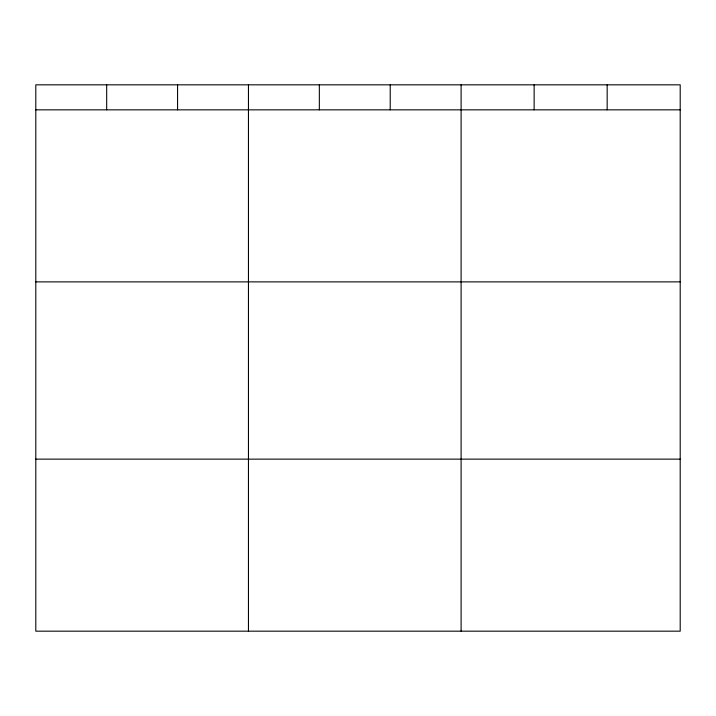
<?xml version="1.0" encoding="UTF-8"?>
<svg xmlns="http://www.w3.org/2000/svg" width="716" height="716" viewBox="0 0 716 716"><rect width="100%" height="100%" fill="white"/><g stroke="black" fill="none" stroke-linecap="round" stroke-linejoin="round"><path stroke-width="1.07" d="M680.2 281.88L680.2 84.828L35.8 84.828L35.8 631.172L680.2 631.172L680.2 281.88L35.8 281.88M35.8 109.843L680.2 109.843M35.8 459.135L680.2 459.135M607.168 84.828L607.168 109.843M534.136 84.828L534.136 109.843M461.104 84.828L461.104 631.172M390.22 84.828L390.22 109.843M319.336 84.828L319.336 109.843M248.452 84.828L248.452 631.172M177.568 84.828L177.568 109.843M106.684 84.828L106.684 109.843"/></g></svg>
